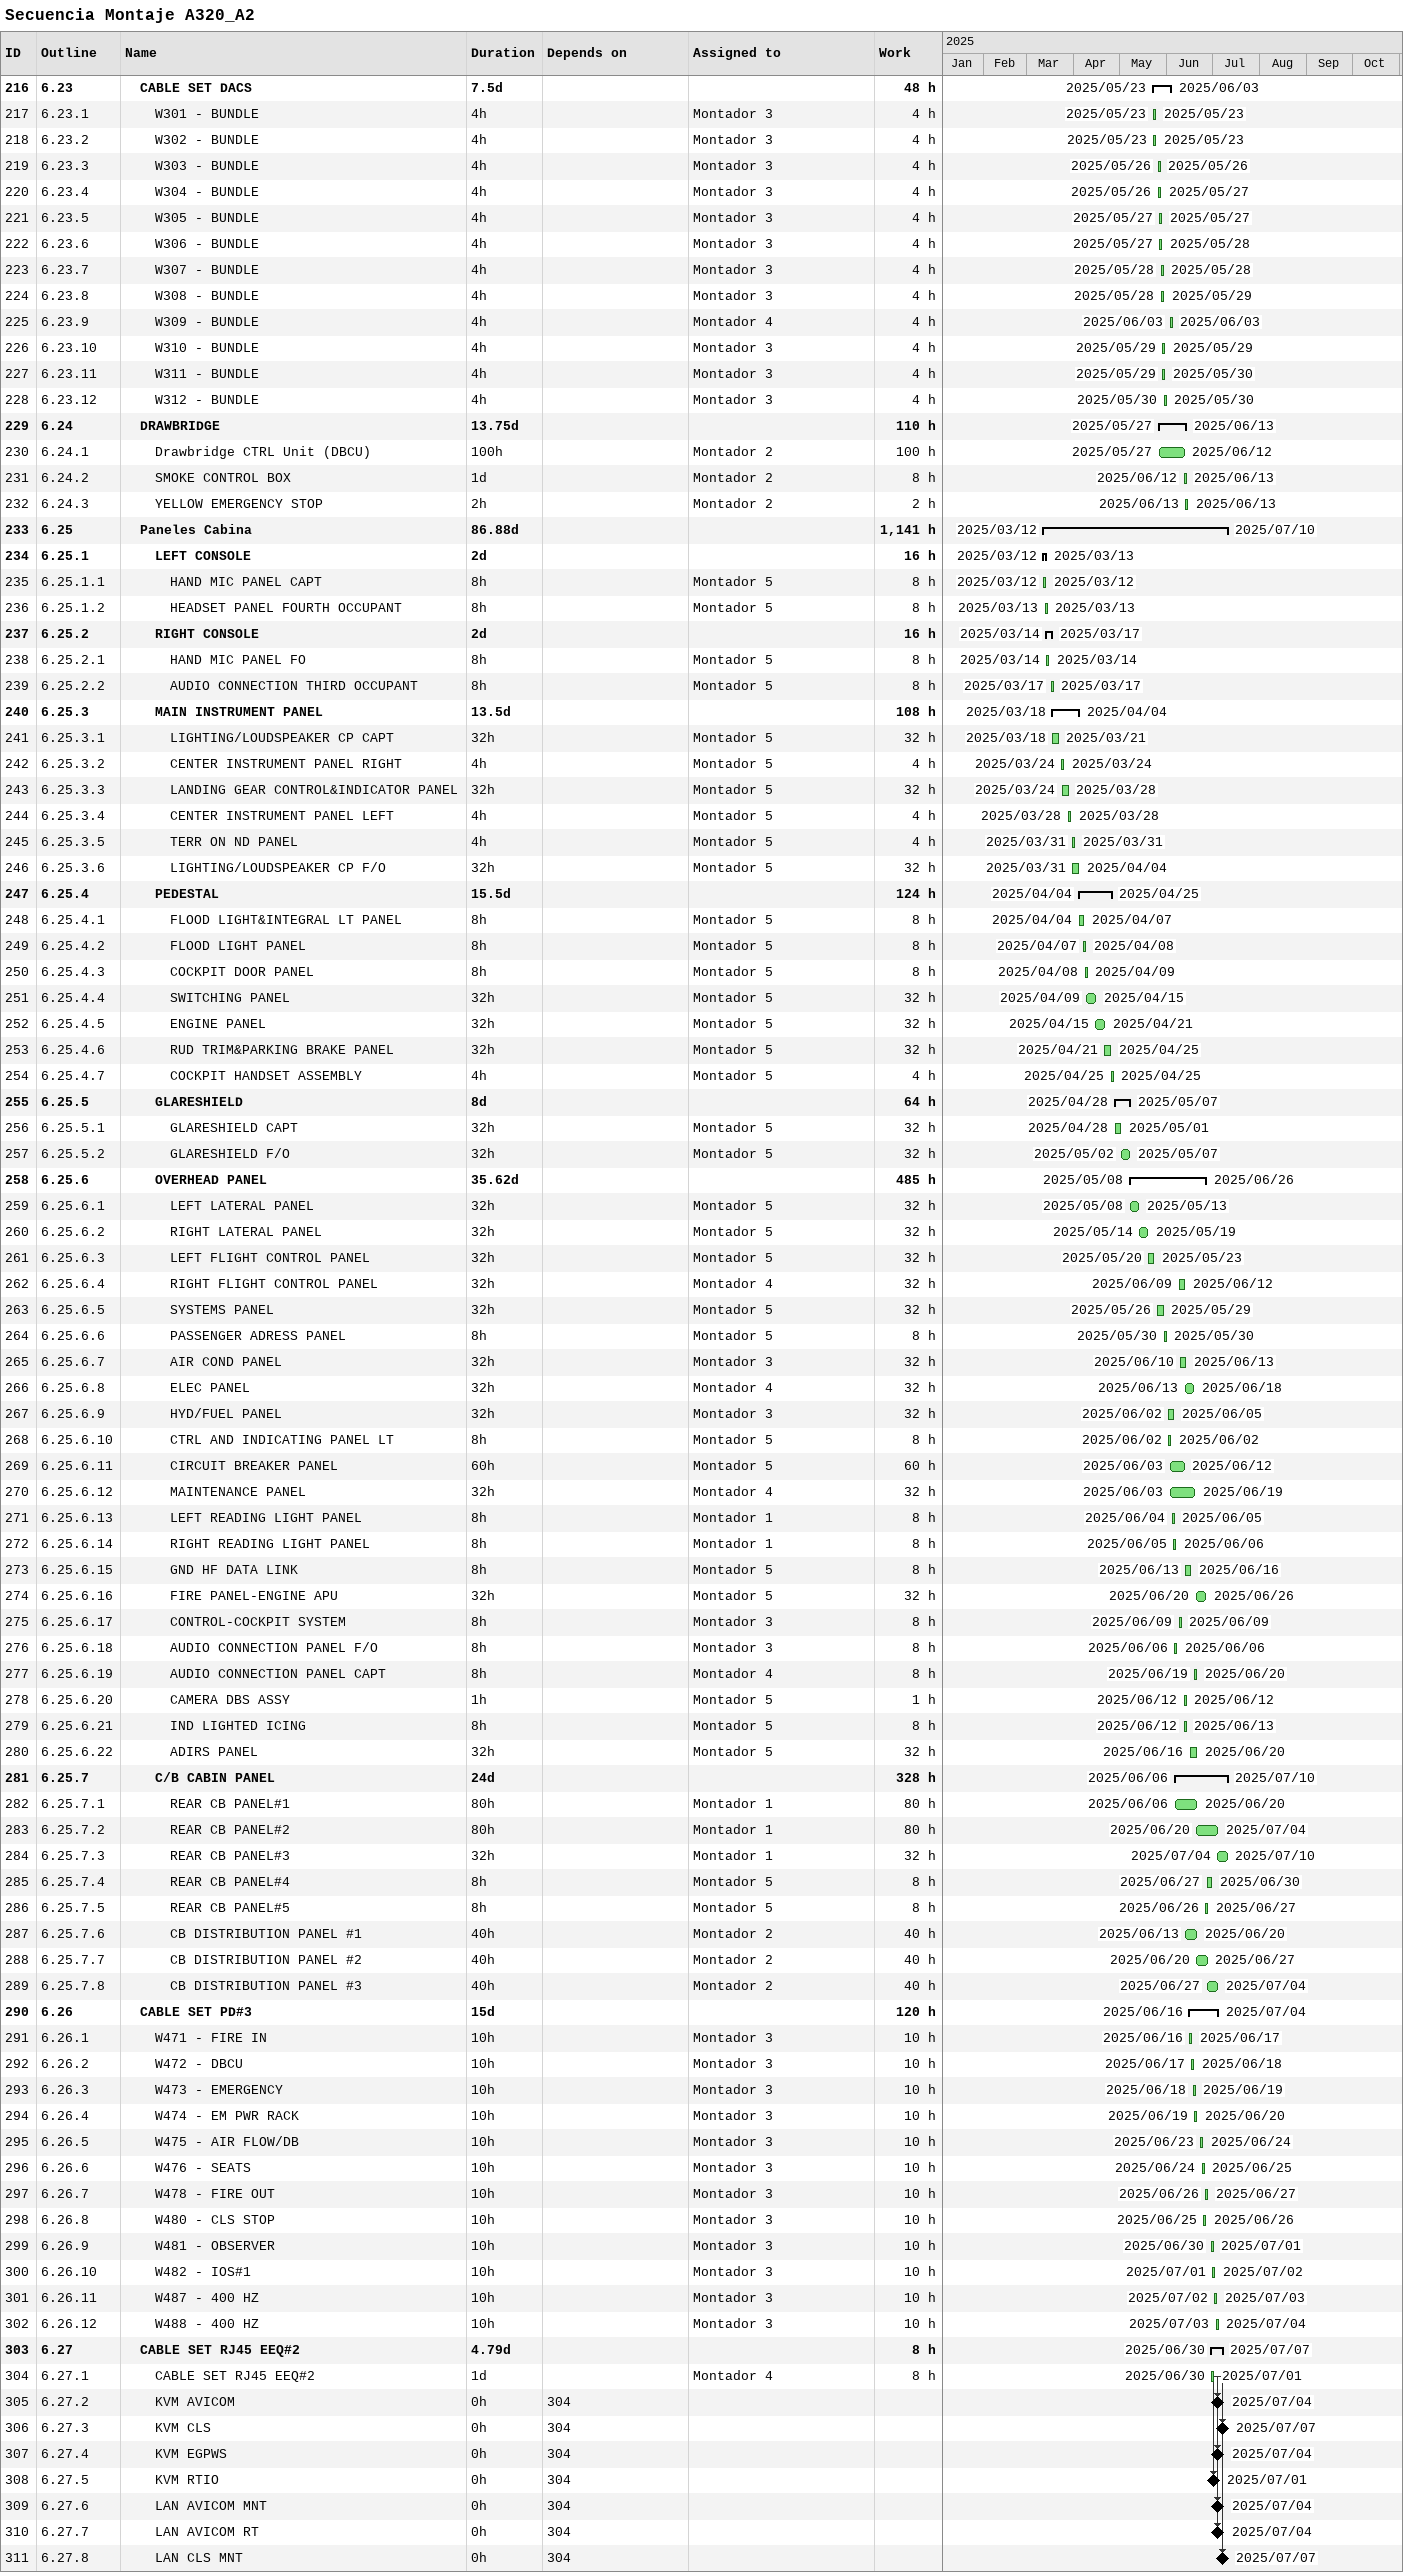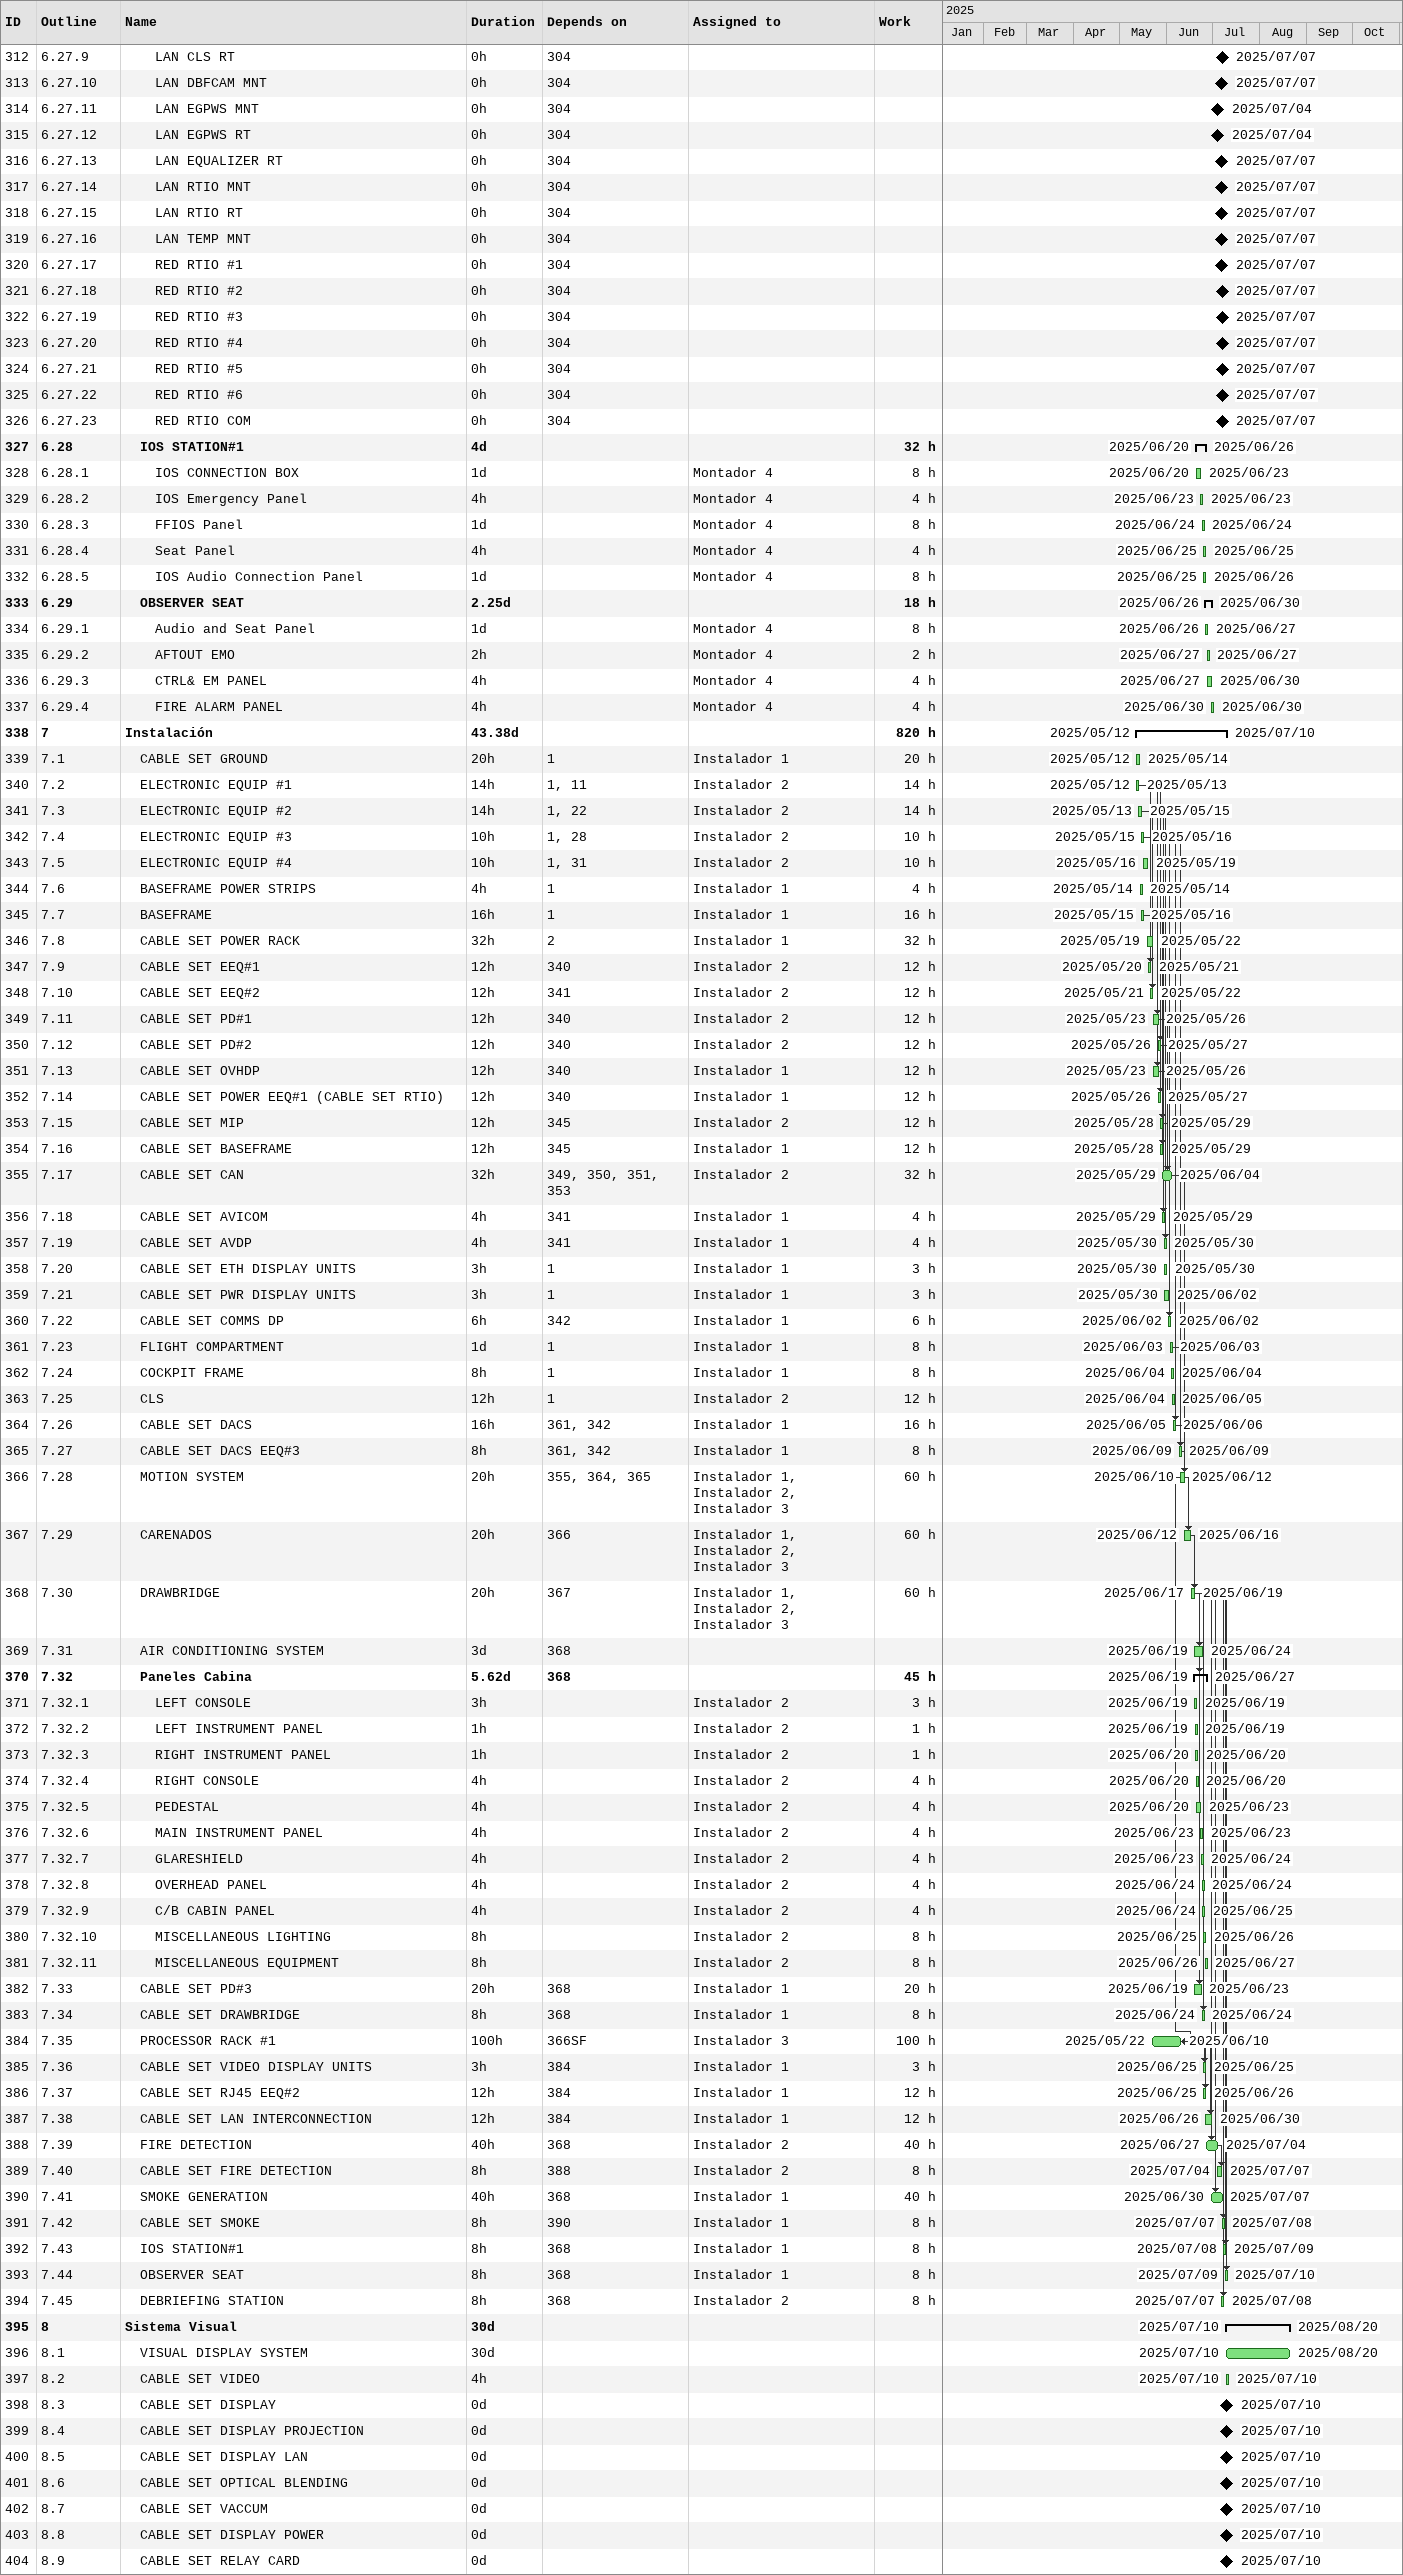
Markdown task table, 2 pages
Secuencia Montaje A320_A2

| ID | WBS | Task | Duration | Start | Finish | Predecessors | Resources | Work (h) |
|---|---|---|---|---|---|---|---|---|
| 216 | 6.23 | **CABLE SET DACS** | 7.5d | 2025-05-23 | 2025-06-03 |  |  | 48 |
| 217 | 6.23.1 | W301 - BUNDLE | 4h | 2025-05-23 | 2025-05-23 |  | Montador 3 | 4 |
| 218 | 6.23.2 | W302 - BUNDLE | 4h | 2025-05-23 | 2025-05-23 |  | Montador 3 | 4 |
| 219 | 6.23.3 | W303 - BUNDLE | 4h | 2025-05-26 | 2025-05-26 |  | Montador 3 | 4 |
| 220 | 6.23.4 | W304 - BUNDLE | 4h | 2025-05-26 | 2025-05-27 |  | Montador 3 | 4 |
| 221 | 6.23.5 | W305 - BUNDLE | 4h | 2025-05-27 | 2025-05-27 |  | Montador 3 | 4 |
| 222 | 6.23.6 | W306 - BUNDLE | 4h | 2025-05-27 | 2025-05-28 |  | Montador 3 | 4 |
| 223 | 6.23.7 | W307 - BUNDLE | 4h | 2025-05-28 | 2025-05-28 |  | Montador 3 | 4 |
| 224 | 6.23.8 | W308 - BUNDLE | 4h | 2025-05-28 | 2025-05-29 |  | Montador 3 | 4 |
| 225 | 6.23.9 | W309 - BUNDLE | 4h | 2025-06-03 | 2025-06-03 |  | Montador 4 | 4 |
| 226 | 6.23.10 | W310 - BUNDLE | 4h | 2025-05-29 | 2025-05-29 |  | Montador 3 | 4 |
| 227 | 6.23.11 | W311 - BUNDLE | 4h | 2025-05-29 | 2025-05-30 |  | Montador 3 | 4 |
| 228 | 6.23.12 | W312 - BUNDLE | 4h | 2025-05-30 | 2025-05-30 |  | Montador 3 | 4 |
| 229 | 6.24 | **DRAWBRIDGE** | 13.75d | 2025-05-27 | 2025-06-13 |  |  | 110 |
| 230 | 6.24.1 | Drawbridge CTRL Unit (DBCU) | 100h | 2025-05-27 | 2025-06-12 |  | Montador 2 | 100 |
| 231 | 6.24.2 | SMOKE CONTROL BOX | 1d | 2025-06-12 | 2025-06-13 |  | Montador 2 | 8 |
| 232 | 6.24.3 | YELLOW EMERGENCY STOP | 2h | 2025-06-13 | 2025-06-13 |  | Montador 2 | 2 |
| 233 | 6.25 | **Paneles Cabina** | 86.88d | 2025-03-12 | 2025-07-10 |  |  | 1141 |
| 234 | 6.25.1 | **LEFT CONSOLE** | 2d | 2025-03-12 | 2025-03-13 |  |  | 16 |
| 235 | 6.25.1.1 | HAND MIC PANEL CAPT | 8h | 2025-03-12 | 2025-03-12 |  | Montador 5 | 8 |
| 236 | 6.25.1.2 | HEADSET PANEL FOURTH OCCUPANT | 8h | 2025-03-13 | 2025-03-13 |  | Montador 5 | 8 |
| 237 | 6.25.2 | **RIGHT CONSOLE** | 2d | 2025-03-14 | 2025-03-17 |  |  | 16 |
| 238 | 6.25.2.1 | HAND MIC PANEL FO | 8h | 2025-03-14 | 2025-03-14 |  | Montador 5 | 8 |
| 239 | 6.25.2.2 | AUDIO CONNECTION THIRD OCCUPANT | 8h | 2025-03-17 | 2025-03-17 |  | Montador 5 | 8 |
| 240 | 6.25.3 | **MAIN INSTRUMENT PANEL** | 13.5d | 2025-03-18 | 2025-04-04 |  |  | 108 |
| 241 | 6.25.3.1 | LIGHTING/LOUDSPEAKER CP CAPT | 32h | 2025-03-18 | 2025-03-21 |  | Montador 5 | 32 |
| 242 | 6.25.3.2 | CENTER INSTRUMENT PANEL RIGHT | 4h | 2025-03-24 | 2025-03-24 |  | Montador 5 | 4 |
| 243 | 6.25.3.3 | LANDING GEAR CONTROL&INDICATOR PANEL | 32h | 2025-03-24 | 2025-03-28 |  | Montador 5 | 32 |
| 244 | 6.25.3.4 | CENTER INSTRUMENT PANEL LEFT | 4h | 2025-03-28 | 2025-03-28 |  | Montador 5 | 4 |
| 245 | 6.25.3.5 | TERR ON ND PANEL | 4h | 2025-03-31 | 2025-03-31 |  | Montador 5 | 4 |
| 246 | 6.25.3.6 | LIGHTING/LOUDSPEAKER CP F/O | 32h | 2025-03-31 | 2025-04-04 |  | Montador 5 | 32 |
| 247 | 6.25.4 | **PEDESTAL** | 15.5d | 2025-04-04 | 2025-04-25 |  |  | 124 |
| 248 | 6.25.4.1 | FLOOD LIGHT&INTEGRAL LT PANEL | 8h | 2025-04-04 | 2025-04-07 |  | Montador 5 | 8 |
| 249 | 6.25.4.2 | FLOOD LIGHT PANEL | 8h | 2025-04-07 | 2025-04-08 |  | Montador 5 | 8 |
| 250 | 6.25.4.3 | COCKPIT DOOR PANEL | 8h | 2025-04-08 | 2025-04-09 |  | Montador 5 | 8 |
| 251 | 6.25.4.4 | SWITCHING PANEL | 32h | 2025-04-09 | 2025-04-15 |  | Montador 5 | 32 |
| 252 | 6.25.4.5 | ENGINE PANEL | 32h | 2025-04-15 | 2025-04-21 |  | Montador 5 | 32 |
| 253 | 6.25.4.6 | RUD TRIM&PARKING BRAKE PANEL | 32h | 2025-04-21 | 2025-04-25 |  | Montador 5 | 32 |
| 254 | 6.25.4.7 | COCKPIT HANDSET ASSEMBLY | 4h | 2025-04-25 | 2025-04-25 |  | Montador 5 | 4 |
| 255 | 6.25.5 | **GLARESHIELD** | 8d | 2025-04-28 | 2025-05-07 |  |  | 64 |
| 256 | 6.25.5.1 | GLARESHIELD CAPT | 32h | 2025-04-28 | 2025-05-01 |  | Montador 5 | 32 |
| 257 | 6.25.5.2 | GLARESHIELD F/O | 32h | 2025-05-02 | 2025-05-07 |  | Montador 5 | 32 |
| 258 | 6.25.6 | **OVERHEAD PANEL** | 35.62d | 2025-05-08 | 2025-06-26 |  |  | 485 |
| 259 | 6.25.6.1 | LEFT LATERAL PANEL | 32h | 2025-05-08 | 2025-05-13 |  | Montador 5 | 32 |
| 260 | 6.25.6.2 | RIGHT LATERAL PANEL | 32h | 2025-05-14 | 2025-05-19 |  | Montador 5 | 32 |
| 261 | 6.25.6.3 | LEFT FLIGHT CONTROL PANEL | 32h | 2025-05-20 | 2025-05-23 |  | Montador 5 | 32 |
| 262 | 6.25.6.4 | RIGHT FLIGHT CONTROL PANEL | 32h | 2025-06-09 | 2025-06-12 |  | Montador 4 | 32 |
| 263 | 6.25.6.5 | SYSTEMS PANEL | 32h | 2025-05-26 | 2025-05-29 |  | Montador 5 | 32 |
| 264 | 6.25.6.6 | PASSENGER ADRESS PANEL | 8h | 2025-05-30 | 2025-05-30 |  | Montador 5 | 8 |
| 265 | 6.25.6.7 | AIR COND PANEL | 32h | 2025-06-10 | 2025-06-13 |  | Montador 3 | 32 |
| 266 | 6.25.6.8 | ELEC PANEL | 32h | 2025-06-13 | 2025-06-18 |  | Montador 4 | 32 |
| 267 | 6.25.6.9 | HYD/FUEL PANEL | 32h | 2025-06-02 | 2025-06-05 |  | Montador 3 | 32 |
| 268 | 6.25.6.10 | CTRL AND INDICATING PANEL LT | 8h | 2025-06-02 | 2025-06-02 |  | Montador 5 | 8 |
| 269 | 6.25.6.11 | CIRCUIT BREAKER PANEL | 60h | 2025-06-03 | 2025-06-12 |  | Montador 5 | 60 |
| 270 | 6.25.6.12 | MAINTENANCE PANEL | 32h | 2025-06-03 | 2025-06-19 |  | Montador 4 | 32 |
| 271 | 6.25.6.13 | LEFT READING LIGHT PANEL | 8h | 2025-06-04 | 2025-06-05 |  | Montador 1 | 8 |
| 272 | 6.25.6.14 | RIGHT READING LIGHT PANEL | 8h | 2025-06-05 | 2025-06-06 |  | Montador 1 | 8 |
| 273 | 6.25.6.15 | GND HF DATA LINK | 8h | 2025-06-13 | 2025-06-16 |  | Montador 5 | 8 |
| 274 | 6.25.6.16 | FIRE PANEL-ENGINE APU | 32h | 2025-06-20 | 2025-06-26 |  | Montador 5 | 32 |
| 275 | 6.25.6.17 | CONTROL-COCKPIT SYSTEM | 8h | 2025-06-09 | 2025-06-09 |  | Montador 3 | 8 |
| 276 | 6.25.6.18 | AUDIO CONNECTION PANEL F/O | 8h | 2025-06-06 | 2025-06-06 |  | Montador 3 | 8 |
| 277 | 6.25.6.19 | AUDIO CONNECTION PANEL CAPT | 8h | 2025-06-19 | 2025-06-20 |  | Montador 4 | 8 |
| 278 | 6.25.6.20 | CAMERA DBS ASSY | 1h | 2025-06-12 | 2025-06-12 |  | Montador 5 | 1 |
| 279 | 6.25.6.21 | IND LIGHTED ICING | 8h | 2025-06-12 | 2025-06-13 |  | Montador 5 | 8 |
| 280 | 6.25.6.22 | ADIRS PANEL | 32h | 2025-06-16 | 2025-06-20 |  | Montador 5 | 32 |
| 281 | 6.25.7 | **C/B CABIN PANEL** | 24d | 2025-06-06 | 2025-07-10 |  |  | 328 |
| 282 | 6.25.7.1 | REAR CB PANEL#1 | 80h | 2025-06-06 | 2025-06-20 |  | Montador 1 | 80 |
| 283 | 6.25.7.2 | REAR CB PANEL#2 | 80h | 2025-06-20 | 2025-07-04 |  | Montador 1 | 80 |
| 284 | 6.25.7.3 | REAR CB PANEL#3 | 32h | 2025-07-04 | 2025-07-10 |  | Montador 1 | 32 |
| 285 | 6.25.7.4 | REAR CB PANEL#4 | 8h | 2025-06-27 | 2025-06-30 |  | Montador 5 | 8 |
| 286 | 6.25.7.5 | REAR CB PANEL#5 | 8h | 2025-06-26 | 2025-06-27 |  | Montador 5 | 8 |
| 287 | 6.25.7.6 | CB DISTRIBUTION PANEL #1 | 40h | 2025-06-13 | 2025-06-20 |  | Montador 2 | 40 |
| 288 | 6.25.7.7 | CB DISTRIBUTION PANEL #2 | 40h | 2025-06-20 | 2025-06-27 |  | Montador 2 | 40 |
| 289 | 6.25.7.8 | CB DISTRIBUTION PANEL #3 | 40h | 2025-06-27 | 2025-07-04 |  | Montador 2 | 40 |
| 290 | 6.26 | **CABLE SET PD#3** | 15d | 2025-06-16 | 2025-07-04 |  |  | 120 |
| 291 | 6.26.1 | W471 - FIRE IN | 10h | 2025-06-16 | 2025-06-17 |  | Montador 3 | 10 |
| 292 | 6.26.2 | W472 - DBCU | 10h | 2025-06-17 | 2025-06-18 |  | Montador 3 | 10 |
| 293 | 6.26.3 | W473 - EMERGENCY | 10h | 2025-06-18 | 2025-06-19 |  | Montador 3 | 10 |
| 294 | 6.26.4 | W474 - EM PWR RACK | 10h | 2025-06-19 | 2025-06-20 |  | Montador 3 | 10 |
| 295 | 6.26.5 | W475 - AIR FLOW/DB | 10h | 2025-06-23 | 2025-06-24 |  | Montador 3 | 10 |
| 296 | 6.26.6 | W476 - SEATS | 10h | 2025-06-24 | 2025-06-25 |  | Montador 3 | 10 |
| 297 | 6.26.7 | W478 - FIRE OUT | 10h | 2025-06-26 | 2025-06-27 |  | Montador 3 | 10 |
| 298 | 6.26.8 | W480 - CLS STOP | 10h | 2025-06-25 | 2025-06-26 |  | Montador 3 | 10 |
| 299 | 6.26.9 | W481 - OBSERVER | 10h | 2025-06-30 | 2025-07-01 |  | Montador 3 | 10 |
| 300 | 6.26.10 | W482 - IOS#1 | 10h | 2025-07-01 | 2025-07-02 |  | Montador 3 | 10 |
| 301 | 6.26.11 | W487 - 400 HZ | 10h | 2025-07-02 | 2025-07-03 |  | Montador 3 | 10 |
| 302 | 6.26.12 | W488 - 400 HZ | 10h | 2025-07-03 | 2025-07-04 |  | Montador 3 | 10 |
| 303 | 6.27 | **CABLE SET RJ45 EEQ#2** | 4.79d | 2025-06-30 | 2025-07-07 |  |  | 8 |
| 304 | 6.27.1 | CABLE SET RJ45 EEQ#2 | 1d | 2025-06-30 | 2025-07-01 |  | Montador 4 | 8 |
| 305 | 6.27.2 | KVM AVICOM | 0h | 2025-07-04 | 2025-07-04 | 304 |  |  |
| 306 | 6.27.3 | KVM CLS | 0h | 2025-07-07 | 2025-07-07 | 304 |  |  |
| 307 | 6.27.4 | KVM EGPWS | 0h | 2025-07-04 | 2025-07-04 | 304 |  |  |
| 308 | 6.27.5 | KVM RTIO | 0h | 2025-07-01 | 2025-07-01 | 304 |  |  |
| 309 | 6.27.6 | LAN AVICOM MNT | 0h | 2025-07-04 | 2025-07-04 | 304 |  |  |
| 310 | 6.27.7 | LAN AVICOM RT | 0h | 2025-07-04 | 2025-07-04 | 304 |  |  |
| 311 | 6.27.8 | LAN CLS MNT | 0h | 2025-07-07 | 2025-07-07 | 304 |  |  |
| 312 | 6.27.9 | LAN CLS RT | 0h | 2025-07-07 | 2025-07-07 | 304 |  |  |
| 313 | 6.27.10 | LAN DBFCAM MNT | 0h | 2025-07-07 | 2025-07-07 | 304 |  |  |
| 314 | 6.27.11 | LAN EGPWS MNT | 0h | 2025-07-04 | 2025-07-04 | 304 |  |  |
| 315 | 6.27.12 | LAN EGPWS RT | 0h | 2025-07-04 | 2025-07-04 | 304 |  |  |
| 316 | 6.27.13 | LAN EQUALIZER RT | 0h | 2025-07-07 | 2025-07-07 | 304 |  |  |
| 317 | 6.27.14 | LAN RTIO MNT | 0h | 2025-07-07 | 2025-07-07 | 304 |  |  |
| 318 | 6.27.15 | LAN RTIO RT | 0h | 2025-07-07 | 2025-07-07 | 304 |  |  |
| 319 | 6.27.16 | LAN TEMP MNT | 0h | 2025-07-07 | 2025-07-07 | 304 |  |  |
| 320 | 6.27.17 | RED RTIO #1 | 0h | 2025-07-07 | 2025-07-07 | 304 |  |  |
| 321 | 6.27.18 | RED RTIO #2 | 0h | 2025-07-07 | 2025-07-07 | 304 |  |  |
| 322 | 6.27.19 | RED RTIO #3 | 0h | 2025-07-07 | 2025-07-07 | 304 |  |  |
| 323 | 6.27.20 | RED RTIO #4 | 0h | 2025-07-07 | 2025-07-07 | 304 |  |  |
| 324 | 6.27.21 | RED RTIO #5 | 0h | 2025-07-07 | 2025-07-07 | 304 |  |  |
| 325 | 6.27.22 | RED RTIO #6 | 0h | 2025-07-07 | 2025-07-07 | 304 |  |  |
| 326 | 6.27.23 | RED RTIO COM | 0h | 2025-07-07 | 2025-07-07 | 304 |  |  |
| 327 | 6.28 | **IOS STATION#1** | 4d | 2025-06-20 | 2025-06-26 |  |  | 32 |
| 328 | 6.28.1 | IOS CONNECTION BOX | 1d | 2025-06-20 | 2025-06-23 |  | Montador 4 | 8 |
| 329 | 6.28.2 | IOS Emergency Panel | 4h | 2025-06-23 | 2025-06-23 |  | Montador 4 | 4 |
| 330 | 6.28.3 | FFIOS Panel | 1d | 2025-06-24 | 2025-06-24 |  | Montador 4 | 8 |
| 331 | 6.28.4 | Seat Panel | 4h | 2025-06-25 | 2025-06-25 |  | Montador 4 | 4 |
| 332 | 6.28.5 | IOS Audio Connection Panel | 1d | 2025-06-25 | 2025-06-26 |  | Montador 4 | 8 |
| 333 | 6.29 | **OBSERVER SEAT** | 2.25d | 2025-06-26 | 2025-06-30 |  |  | 18 |
| 334 | 6.29.1 | Audio and Seat Panel | 1d | 2025-06-26 | 2025-06-27 |  | Montador 4 | 8 |
| 335 | 6.29.2 | AFTOUT EMO | 2h | 2025-06-27 | 2025-06-27 |  | Montador 4 | 2 |
| 336 | 6.29.3 | CTRL& EM PANEL | 4h | 2025-06-27 | 2025-06-30 |  | Montador 4 | 4 |
| 337 | 6.29.4 | FIRE ALARM PANEL | 4h | 2025-06-30 | 2025-06-30 |  | Montador 4 | 4 |
| 338 | 7 | **Instalación** | 43.38d | 2025-05-12 | 2025-07-10 |  |  | 820 |
| 339 | 7.1 | CABLE SET GROUND | 20h | 2025-05-12 | 2025-05-14 | 1 | Instalador 1 | 20 |
| 340 | 7.2 | ELECTRONIC EQUIP #1 | 14h | 2025-05-12 | 2025-05-13 | 1, 11 | Instalador 2 | 14 |
| 341 | 7.3 | ELECTRONIC EQUIP #2 | 14h | 2025-05-13 | 2025-05-15 | 1, 22 | Instalador 2 | 14 |
| 342 | 7.4 | ELECTRONIC EQUIP #3 | 10h | 2025-05-15 | 2025-05-16 | 1, 28 | Instalador 2 | 10 |
| 343 | 7.5 | ELECTRONIC EQUIP #4 | 10h | 2025-05-16 | 2025-05-19 | 1, 31 | Instalador 2 | 10 |
| 344 | 7.6 | BASEFRAME POWER STRIPS | 4h | 2025-05-14 | 2025-05-14 | 1 | Instalador 1 | 4 |
| 345 | 7.7 | BASEFRAME | 16h | 2025-05-15 | 2025-05-16 | 1 | Instalador 1 | 16 |
| 346 | 7.8 | CABLE SET POWER RACK | 32h | 2025-05-19 | 2025-05-22 | 2 | Instalador 1 | 32 |
| 347 | 7.9 | CABLE SET EEQ#1 | 12h | 2025-05-20 | 2025-05-21 | 340 | Instalador 2 | 12 |
| 348 | 7.10 | CABLE SET EEQ#2 | 12h | 2025-05-21 | 2025-05-22 | 341 | Instalador 2 | 12 |
| 349 | 7.11 | CABLE SET PD#1 | 12h | 2025-05-23 | 2025-05-26 | 340 | Instalador 2 | 12 |
| 350 | 7.12 | CABLE SET PD#2 | 12h | 2025-05-26 | 2025-05-27 | 340 | Instalador 2 | 12 |
| 351 | 7.13 | CABLE SET OVHDP | 12h | 2025-05-23 | 2025-05-26 | 340 | Instalador 1 | 12 |
| 352 | 7.14 | CABLE SET POWER EEQ#1 (CABLE SET RTIO) | 12h | 2025-05-26 | 2025-05-27 | 340 | Instalador 1 | 12 |
| 353 | 7.15 | CABLE SET MIP | 12h | 2025-05-28 | 2025-05-29 | 345 | Instalador 2 | 12 |
| 354 | 7.16 | CABLE SET BASEFRAME | 12h | 2025-05-28 | 2025-05-29 | 345 | Instalador 1 | 12 |
| 355 | 7.17 | CABLE SET CAN | 32h | 2025-05-29 | 2025-06-04 | 349, 350, 351, 353 | Instalador 2 | 32 |
| 356 | 7.18 | CABLE SET AVICOM | 4h | 2025-05-29 | 2025-05-29 | 341 | Instalador 1 | 4 |
| 357 | 7.19 | CABLE SET AVDP | 4h | 2025-05-30 | 2025-05-30 | 341 | Instalador 1 | 4 |
| 358 | 7.20 | CABLE SET ETH DISPLAY UNITS | 3h | 2025-05-30 | 2025-05-30 | 1 | Instalador 1 | 3 |
| 359 | 7.21 | CABLE SET PWR DISPLAY UNITS | 3h | 2025-05-30 | 2025-06-02 | 1 | Instalador 1 | 3 |
| 360 | 7.22 | CABLE SET COMMS DP | 6h | 2025-06-02 | 2025-06-02 | 342 | Instalador 1 | 6 |
| 361 | 7.23 | FLIGHT COMPARTMENT | 1d | 2025-06-03 | 2025-06-03 | 1 | Instalador 1 | 8 |
| 362 | 7.24 | COCKPIT FRAME | 8h | 2025-06-04 | 2025-06-04 | 1 | Instalador 1 | 8 |
| 363 | 7.25 | CLS | 12h | 2025-06-04 | 2025-06-05 | 1 | Instalador 2 | 12 |
| 364 | 7.26 | CABLE SET DACS | 16h | 2025-06-05 | 2025-06-06 | 361, 342 | Instalador 1 | 16 |
| 365 | 7.27 | CABLE SET DACS EEQ#3 | 8h | 2025-06-09 | 2025-06-09 | 361, 342 | Instalador 1 | 8 |
| 366 | 7.28 | MOTION SYSTEM | 20h | 2025-06-10 | 2025-06-12 | 355, 364, 365 | Instalador 1, Instalador 2, Instalador 3 | 60 |
| 367 | 7.29 | CARENADOS | 20h | 2025-06-12 | 2025-06-16 | 366 | Instalador 1, Instalador 2, Instalador 3 | 60 |
| 368 | 7.30 | DRAWBRIDGE | 20h | 2025-06-17 | 2025-06-19 | 367 | Instalador 1, Instalador 2, Instalador 3 | 60 |
| 369 | 7.31 | AIR CONDITIONING SYSTEM | 3d | 2025-06-19 | 2025-06-24 | 368 |  |  |
| 370 | 7.32 | **Paneles Cabina** | 5.62d | 2025-06-19 | 2025-06-27 | 368 |  | 45 |
| 371 | 7.32.1 | LEFT CONSOLE | 3h | 2025-06-19 | 2025-06-19 |  | Instalador 2 | 3 |
| 372 | 7.32.2 | LEFT INSTRUMENT PANEL | 1h | 2025-06-19 | 2025-06-19 |  | Instalador 2 | 1 |
| 373 | 7.32.3 | RIGHT INSTRUMENT PANEL | 1h | 2025-06-20 | 2025-06-20 |  | Instalador 2 | 1 |
| 374 | 7.32.4 | RIGHT CONSOLE | 4h | 2025-06-20 | 2025-06-20 |  | Instalador 2 | 4 |
| 375 | 7.32.5 | PEDESTAL | 4h | 2025-06-20 | 2025-06-23 |  | Instalador 2 | 4 |
| 376 | 7.32.6 | MAIN INSTRUMENT PANEL | 4h | 2025-06-23 | 2025-06-23 |  | Instalador 2 | 4 |
| 377 | 7.32.7 | GLARESHIELD | 4h | 2025-06-23 | 2025-06-24 |  | Instalador 2 | 4 |
| 378 | 7.32.8 | OVERHEAD PANEL | 4h | 2025-06-24 | 2025-06-24 |  | Instalador 2 | 4 |
| 379 | 7.32.9 | C/B CABIN PANEL | 4h | 2025-06-24 | 2025-06-25 |  | Instalador 2 | 4 |
| 380 | 7.32.10 | MISCELLANEOUS LIGHTING | 8h | 2025-06-25 | 2025-06-26 |  | Instalador 2 | 8 |
| 381 | 7.32.11 | MISCELLANEOUS EQUIPMENT | 8h | 2025-06-26 | 2025-06-27 |  | Instalador 2 | 8 |
| 382 | 7.33 | CABLE SET PD#3 | 20h | 2025-06-19 | 2025-06-23 | 368 | Instalador 1 | 20 |
| 383 | 7.34 | CABLE SET DRAWBRIDGE | 8h | 2025-06-24 | 2025-06-24 | 368 | Instalador 1 | 8 |
| 384 | 7.35 | PROCESSOR RACK #1 | 100h | 2025-05-22 | 2025-06-10 | 366SF | Instalador 3 | 100 |
| 385 | 7.36 | CABLE SET VIDEO DISPLAY UNITS | 3h | 2025-06-25 | 2025-06-25 | 384 | Instalador 1 | 3 |
| 386 | 7.37 | CABLE SET RJ45 EEQ#2 | 12h | 2025-06-25 | 2025-06-26 | 384 | Instalador 1 | 12 |
| 387 | 7.38 | CABLE SET LAN INTERCONNECTION | 12h | 2025-06-26 | 2025-06-30 | 384 | Instalador 1 | 12 |
| 388 | 7.39 | FIRE DETECTION | 40h | 2025-06-27 | 2025-07-04 | 368 | Instalador 2 | 40 |
| 389 | 7.40 | CABLE SET FIRE DETECTION | 8h | 2025-07-04 | 2025-07-07 | 388 | Instalador 2 | 8 |
| 390 | 7.41 | SMOKE GENERATION | 40h | 2025-06-30 | 2025-07-07 | 368 | Instalador 1 | 40 |
| 391 | 7.42 | CABLE SET SMOKE | 8h | 2025-07-07 | 2025-07-08 | 390 | Instalador 1 | 8 |
| 392 | 7.43 | IOS STATION#1 | 8h | 2025-07-08 | 2025-07-09 | 368 | Instalador 1 | 8 |
| 393 | 7.44 | OBSERVER SEAT | 8h | 2025-07-09 | 2025-07-10 | 368 | Instalador 1 | 8 |
| 394 | 7.45 | DEBRIEFING STATION | 8h | 2025-07-07 | 2025-07-08 | 368 | Instalador 2 | 8 |
| 395 | 8 | **Sistema Visual** | 30d | 2025-07-10 | 2025-08-20 |  |  |  |
| 396 | 8.1 | VISUAL DISPLAY SYSTEM | 30d | 2025-07-10 | 2025-08-20 |  |  |  |
| 397 | 8.2 | CABLE SET VIDEO | 4h | 2025-07-10 | 2025-07-10 |  |  |  |
| 398 | 8.3 | CABLE SET DISPLAY | 0d | 2025-07-10 | 2025-07-10 |  |  |  |
| 399 | 8.4 | CABLE SET DISPLAY PROJECTION | 0d | 2025-07-10 | 2025-07-10 |  |  |  |
| 400 | 8.5 | CABLE SET DISPLAY LAN | 0d | 2025-07-10 | 2025-07-10 |  |  |  |
| 401 | 8.6 | CABLE SET OPTICAL BLENDING | 0d | 2025-07-10 | 2025-07-10 |  |  |  |
| 402 | 8.7 | CABLE SET VACCUM | 0d | 2025-07-10 | 2025-07-10 |  |  |  |
| 403 | 8.8 | CABLE SET DISPLAY POWER | 0d | 2025-07-10 | 2025-07-10 |  |  |  |
| 404 | 8.9 | CABLE SET RELAY CARD | 0d | 2025-07-10 | 2025-07-10 |  |  |  |
